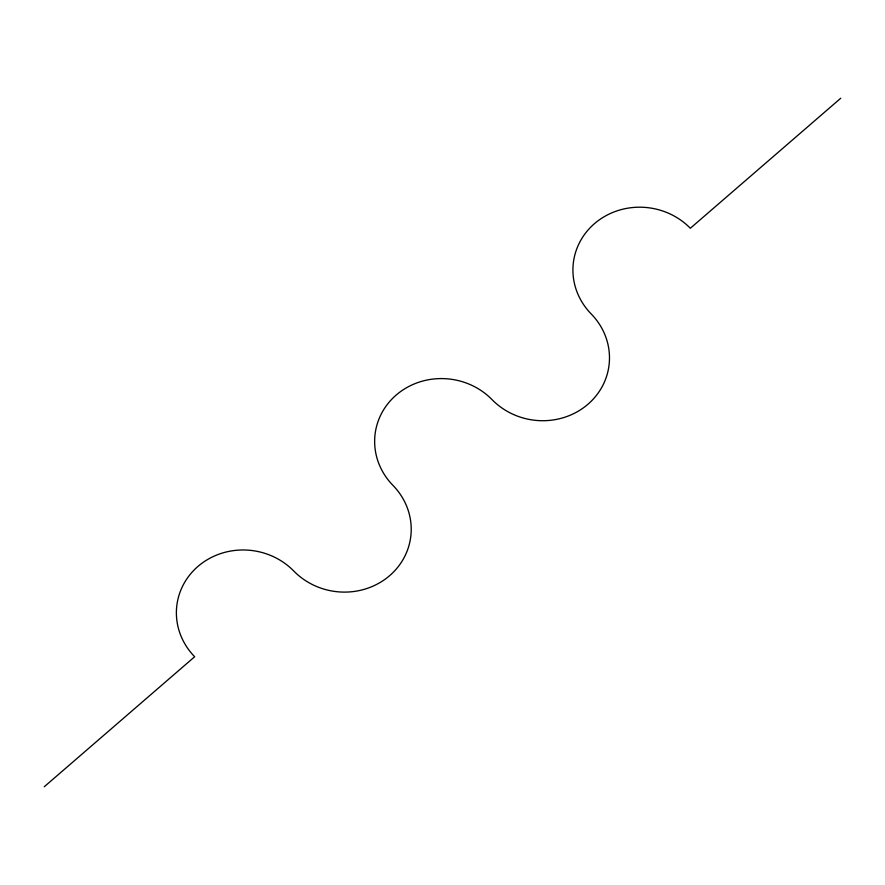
<?xml version="1.0" encoding="UTF-8"?>
<svg xmlns="http://www.w3.org/2000/svg" width="885" height="885" viewBox="0 0 885 885"><rect width="100%" height="100%" fill="white"/><g stroke="black" fill="none" stroke-linecap="round" stroke-linejoin="round"><path stroke-width="1.33" d="M44.25 786.765L194.667 656.736A67.924 63.831 7.9 0 1 197.897 566.466A67.924 63.831 7.9 0 1 293.798 571.046A67.924 63.831 7.9 0 0 389.699 575.615A67.924 63.831 7.9 0 0 392.929 485.345A67.924 63.831 7.9 0 1 396.159 395.075A67.924 63.831 7.9 0 1 492.071 399.655A67.924 63.831 7.9 0 0 587.972 404.224A67.924 63.831 7.9 0 0 591.202 313.954A67.924 63.831 7.9 0 1 594.432 223.684A67.924 63.831 7.9 0 1 690.333 228.264L840.75 98.235"/></g></svg>
